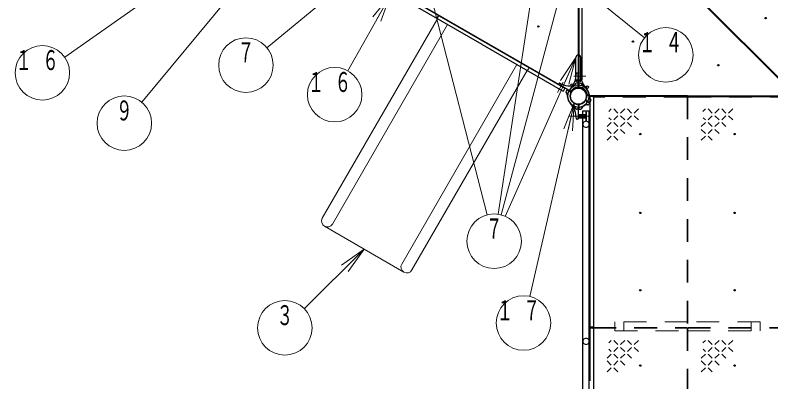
# Model space of a CAD drawing. Units: millimetres on the paper, scale 1:50. Extents: x -385 to 0, y -594 to 267.
# Drawn here: x -279.5 to -196.4, y 109.8 to 150.2 of the extents above; entities that cross this region are included whole.
import ezdxf
from ezdxf.enums import TextEntityAlignment as Align

# ---------------------------------------------------------------- set-up
doc = ezdxf.new("R2010")
doc.units = ezdxf.units.MM
for name, pattern in [('USER1', [4.5, 2.5, -2]), ('USER2', [6, 3, -1, 1, -1]), ('USER3', [8, 3, -1, 1, -1, 1, -1])]:
    doc.linetypes.add(name, pattern=pattern)
doc.layers.add('1_50', color=2, linetype='Continuous', lineweight=25)
doc.styles.add('ＭＳ ゴシック', font='')
doc.styles.get('ＭＳ ゴシック').set_extended_font_data('MS Gothic')

msp = doc.modelspace()

# ---------------------------------------------------------------- linework, layer by layer
at = {"layer": '1_50', "color": 4}
for p, q in [((-217.564, 164.207), (-217.564, 142.392)), ((-218.465, 141.871), (-237.358, 152.779)), ((-205.534, 141.269), (-215.884, 141.269)), ((-215.884, 141.269), (-215.884, 115.829)), ((-205.534, 141.269), (-195.184, 141.269)), ((-215.884, 115.769), (-215.884, 90.329))]:
    msp.add_line(p, q, dxfattribs=at)
at = {"layer": '1_50', "color": 131}
for p, q in [((-194.289, 142.012), (-216.822, 164.544)), ((-194.247, 142.054), (-216.779, 164.587)), ((-217.504, 153.299), (-217.504, 142.392)), ((-205.534, 141.329), (-216.442, 141.329)), ((-205.534, 141.329), (-194.627, 141.329)), ((-217.032, 88.899), (-217.032, 139.689)), ((-217.032, 139.689), (-216.352, 139.689)), ((-216.352, 88.899), (-216.352, 139.689))]:
    msp.add_line(p, q, dxfattribs=at)
at = {"layer": '1_50', "color": 7, "lineweight": 13}
for p, q in [((-221.086, 162.952), (-226.36, 128.29)), ((-217.277, 161.049), (-226.038, 128.223)), ((-238.606, 157.549), (-251.817, 146.628)), ((-234.51, 155.202), (-227.56, 128.229)), ((-263.216, 153.232), (-274.08, 145.595)), ((-217.154, 153.299), (-210.255, 147.725)), ((-255.419, 152.919), (-265.603, 140.632)), ((-238.252, 152.402), (-242.898, 144.08)), ((-240.151, 150.026), (-238.252, 152.402)), ((-238.252, 152.402), (-239.714, 149.782)), ((-238.252, 152.402), (-239.278, 149.539)), ((-233.053, 149.82), (-245.728, 127.866)), ((-233.053, 149.82), (-223.18, 144.12)), ((-231.927, 149.17), (-244.602, 127.216)), ((-224.306, 144.77), (-236.981, 122.816)), ((-217.821, 145.549), (-225.593, 128.066)), ((-219.497, 143.011), (-217.821, 145.549)), ((-217.821, 145.549), (-219.04, 142.808)), ((-217.821, 145.549), (-218.583, 142.605)), ((-223.18, 144.12), (-235.855, 122.166)), ((-217.984, 140.52), (-222.899, 119.247)), ((-219.147, 137.709), (-217.984, 140.52)), ((-217.984, 140.52), (-218.66, 137.597)), ((-217.984, 140.52), (-218.172, 137.484)), ((-214.203, 139.622), (-213.936, 139.889)), ((-213.186, 139.439), (-213.636, 139.889)), ((-212.886, 139.439), (-212.436, 139.889)), ((-211.686, 139.439), (-212.136, 139.889)), ((-211.386, 139.439), (-210.936, 139.889)), ((-203.823, 139.622), (-203.556, 139.889)), ((-202.806, 139.439), (-203.256, 139.889)), ((-202.506, 139.439), (-202.056, 139.889)), ((-201.306, 139.439), (-201.756, 139.889)), ((-201.006, 139.439), (-200.556, 139.889)), ((-213.936, 138.689), (-214.175, 138.929)), ((-213.636, 138.689), (-213.186, 139.139)), ((-212.436, 138.689), (-212.886, 139.139)), ((-212.136, 138.689), (-211.686, 139.139)), ((-210.936, 138.689), (-211.386, 139.139)), ((-203.556, 138.689), (-203.795, 138.929)), ((-203.256, 138.689), (-202.806, 139.139)), ((-202.056, 138.689), (-202.506, 139.139)), ((-201.756, 138.689), (-201.306, 139.139)), ((-200.556, 138.689), (-201.006, 139.139)), ((-214.386, 137.939), (-213.936, 138.389)), ((-213.186, 137.939), (-213.636, 138.389)), ((-212.886, 137.939), (-212.436, 138.389)), ((-211.686, 137.939), (-212.136, 138.389)), ((-204.006, 137.939), (-203.556, 138.389)), ((-202.806, 137.939), (-203.256, 138.389)), ((-202.506, 137.939), (-202.056, 138.389)), ((-201.306, 137.939), (-201.756, 138.389)), ((-213.936, 137.189), (-214.386, 137.639)), ((-213.636, 137.189), (-213.186, 137.639)), ((-212.436, 137.189), (-212.886, 137.639)), ((-203.556, 137.189), (-204.006, 137.639)), ((-203.256, 137.189), (-202.806, 137.639)), ((-202.056, 137.189), (-202.506, 137.639)), ((-214.386, 136.439), (-213.936, 136.889)), ((-213.186, 136.439), (-213.636, 136.889)), ((-204.006, 136.439), (-203.556, 136.889)), ((-202.806, 136.439), (-203.256, 136.889)), ((-241.117, 124.454), (-245.49, 126.979)), ((-245.447, 126.954), (-245.368, 126.908)), ((-241.117, 124.454), (-247.719, 117.898)), ((-243.598, 122.695), (-241.117, 124.454)), ((-241.117, 124.454), (-243.245, 122.34)), ((-241.117, 124.454), (-242.893, 121.985)), ((-241.117, 124.454), (-236.743, 121.929)), ((-236.786, 121.954), (-236.865, 121.999)), ((-214.203, 114.122), (-213.936, 114.389)), ((-213.186, 113.939), (-213.636, 114.389)), ((-212.886, 113.939), (-212.436, 114.389)), ((-211.686, 113.939), (-212.136, 114.389)), ((-211.386, 113.939), (-210.936, 114.389)), ((-203.823, 114.122), (-203.556, 114.389)), ((-202.806, 113.939), (-203.256, 114.389)), ((-202.506, 113.939), (-202.056, 114.389)), ((-201.306, 113.939), (-201.756, 114.389)), ((-201.006, 113.939), (-200.556, 114.389)), ((-213.936, 113.189), (-214.175, 113.429)), ((-213.636, 113.189), (-213.186, 113.639)), ((-212.436, 113.189), (-212.886, 113.639)), ((-212.136, 113.189), (-211.686, 113.639)), ((-210.936, 113.189), (-211.386, 113.639)), ((-203.556, 113.189), (-203.795, 113.429)), ((-203.256, 113.189), (-202.806, 113.639)), ((-202.056, 113.189), (-202.506, 113.639)), ((-201.756, 113.189), (-201.306, 113.639)), ((-200.556, 113.189), (-201.006, 113.639)), ((-214.386, 112.439), (-213.936, 112.889)), ((-213.186, 112.439), (-213.636, 112.889)), ((-212.886, 112.439), (-212.436, 112.889)), ((-211.686, 112.439), (-212.136, 112.889)), ((-204.006, 112.439), (-203.556, 112.889)), ((-202.806, 112.439), (-203.256, 112.889)), ((-202.506, 112.439), (-202.056, 112.889)), ((-201.306, 112.439), (-201.756, 112.889)), ((-213.936, 111.689), (-214.386, 112.139)), ((-213.636, 111.689), (-213.186, 112.139)), ((-212.436, 111.689), (-212.886, 112.139)), ((-203.556, 111.689), (-204.006, 112.139)), ((-203.256, 111.689), (-202.806, 112.139)), ((-202.056, 111.689), (-202.506, 112.139)), ((-214.386, 110.939), (-213.936, 111.389)), ((-213.186, 110.939), (-213.636, 111.389)), ((-204.006, 110.939), (-203.556, 111.389)), ((-202.806, 110.939), (-203.256, 111.389))]:
    msp.add_line(p, q, dxfattribs=at)
at = {"layer": '1_50', "color": 7}
for p, q in [((-217.534, 153.299), (-217.534, 143.099)), ((-217.154, 153.299), (-217.154, 143.099)), ((-227.927, 147.299), (-236.76, 152.399)), ((-228.117, 146.97), (-236.95, 152.07)), ((-233.066, 149.897), (-232.936, 150.122)), ((-232.854, 150.144), (-222.999, 144.454)), ((-227.927, 147.299), (-219.093, 142.199)), ((-228.117, 146.97), (-219.283, 141.87)), ((-217.821, 143.049), (-217.821, 145.549)), ((-217.277, 143.049), (-217.277, 145.549)), ((-223.107, 144.147), (-222.977, 144.372)), ((-217.277, 143.049), (-217.821, 143.049)), ((-217.254, 142.999), (-217.434, 142.999)), ((-219.146, 141.907), (-219.056, 142.063)), ((-218.717, 141.499), (-218.721, 141.499)), ((-216.351, 141.499), (-216.348, 141.499)), ((-216.351, 141.499), (-216.348, 141.499)), ((-218.717, 141.099), (-218.721, 141.099)), ((-216.351, 141.099), (-216.348, 141.099)), ((-216.351, 141.099), (-216.348, 141.099)), ((-218.299, 140.375), (-218.301, 140.372)), ((-217.953, 140.175), (-217.954, 140.172)), ((-217.546, 139.296), (-217.564, 139.264)), ((-217.564, 139.264), (-217.564, 138.934)), ((-217.546, 138.903), (-217.564, 138.934)), ((-217.546, 139.296), (-216.782, 139.296)), ((-217.546, 139.197), (-216.782, 139.197)), ((-217.546, 139.001), (-216.782, 139.001)), ((-216.782, 139.296), (-216.764, 139.264)), ((-216.782, 138.903), (-216.764, 138.934)), ((-216.764, 139.309), (-216.724, 139.309)), ((-216.764, 138.889), (-216.764, 139.309)), ((-216.764, 139.264), (-216.764, 138.934)), ((-216.724, 138.889), (-216.724, 139.309)), ((-217.546, 138.903), (-216.782, 138.903)), ((-216.724, 138.889), (-216.764, 138.889))]:
    msp.add_line(p, q, dxfattribs=at)
at = {"layer": '1_50', "color": 7, "linetype": 'USER2', "lineweight": 13}
for p, q in [((-218.022, 143.499), (-216.719, 143.499)), ((-216.992, 143.499), (-218.016, 143.499)), ((-219.196, 142.821), (-219.847, 141.693)), ((-218.625, 139.099), (-216.443, 139.099))]:
    msp.add_line(p, q, dxfattribs=at)
at = {"layer": '1_50'}
for p, q in [((-217.606, 143.848), (-217.711, 143.843)), ((-217.564, 142.237), (-217.564, 143.808)), ((-219.706, 142.636), (-219.648, 142.724)), ((-218.331, 141.794), (-219.692, 142.58)), ((-217.821, 142.999), (-217.821, 143.049)), ((-217.277, 143.049), (-217.821, 143.049)), ((-217.337, 142.939), (-217.761, 142.939)), ((-217.606, 142.748), (-217.751, 142.743)), ((-217.606, 142.748), (-217.751, 142.743)), ((-217.564, 142.237), (-217.564, 142.708)), ((-217.564, 142.237), (-217.564, 142.708)), ((-217.504, 142.237), (-217.504, 142.939)), ((-217.504, 142.237), (-217.504, 142.708)), ((-217.504, 142.237), (-217.504, 142.708)), ((-217.463, 142.748), (-217.317, 142.743)), ((-217.463, 142.748), (-217.306, 142.742)), ((-217.277, 142.999), (-217.277, 143.049)), ((-218.824, 141.962), (-218.893, 141.833)), ((-218.361, 141.742), (-218.769, 141.978)), ((-216.737, 140.805), (-216.329, 140.569)), ((-216.707, 140.857), (-216.299, 140.621)), ((-216.244, 140.637), (-216.176, 140.765)), ((-217.606, 139.851), (-217.763, 139.856)), ((-217.606, 139.851), (-217.751, 139.856)), ((-217.564, 140.362), (-217.564, 139.891)), ((-217.564, 140.362), (-217.564, 139.891)), ((-217.564, 140.362), (-217.564, 138.79)), ((-217.504, 140.362), (-217.504, 139.891)), ((-217.504, 140.362), (-217.504, 139.891)), ((-217.504, 140.362), (-217.504, 139.891)), ((-217.463, 139.851), (-217.317, 139.856)), ((-217.463, 139.851), (-217.306, 139.856)), ((-217.463, 139.851), (-217.317, 139.856)), ((-216.315, 140.513), (-216.399, 140.38)), ((-217.606, 138.75), (-217.711, 138.756))]:
    msp.add_line(p, q, dxfattribs=at)
at = {"layer": '1_50', "linetype": 'USER1', "lineweight": 13}
for p, q in [((-217.504, 142.939), (-217.504, 143.808)), ((-217.462, 143.848), (-217.357, 143.843))]:
    msp.add_line(p, q, dxfattribs=at)
at = {"layer": '1_50', "color": 20}
for p, q in [((-216.264, 141.189), (-216.264, 109.949)), ((-215.944, 141.249), (-216.204, 141.249)), ((-215.944, 115.849), (-216.204, 115.849)), ((-215.944, 115.749), (-216.204, 115.749))]:
    msp.add_line(p, q, dxfattribs=at)
at = {"layer": '1_50', "color": 4, "linetype": 'USER1', "lineweight": 13}
for p, q in [((-205.628, 141.205), (-215.82, 141.205)), ((-205.564, 141.269), (-205.564, 115.829)), ((-205.504, 141.269), (-205.504, 115.829)), ((-205.44, 141.205), (-195.248, 141.205)), ((-215.884, 115.829), (-205.564, 115.829)), ((-215.884, 115.769), (-205.564, 115.769)), ((-205.564, 115.769), (-205.564, 90.329)), ((-205.504, 115.829), (-195.184, 115.829)), ((-205.504, 115.769), (-205.504, 90.329)), ((-205.504, 115.769), (-195.184, 115.769))]:
    msp.add_line(p, q, dxfattribs=at)
at = {"layer": '1_50', "color": 7, "linetype": 'USER1', "lineweight": 13}
for p, q in [((-217.564, 139.199), (-216.764, 139.199)), ((-217.564, 138.999), (-216.764, 138.999)), ((-213.534, 116.453), (-213.534, 115.453)), ((-205.534, 116.453), (-213.534, 116.453)), ((-212.534, 115.453), (-212.534, 116.453)), ((-197.534, 116.453), (-205.534, 116.453)), ((-198.534, 116.453), (-198.534, 115.453)), ((-197.534, 115.453), (-197.534, 116.453)), ((-213.534, 115.453), (-205.534, 115.453)), ((-205.534, 115.453), (-197.534, 115.453))]:
    msp.add_line(p, q, dxfattribs=at)
at = {"layer": '1_50', "color": 131, "linetype": 'USER1', "lineweight": 13}
for p, q in [((-216.724, 139.549), (-216.724, 138.539)), ((-216.66, 139.549), (-216.724, 139.549)), ((-216.66, 139.549), (-216.66, 138.539)), ((-216.66, 138.539), (-216.724, 138.539))]:
    msp.add_line(p, q, dxfattribs=at)
at = {"layer": '1_50', "color": 131}
for centre, radius in [((-196.934, 149.899), 0.075), ((-211.534, 147.299), 0.075), ((-202.134, 144.699), 0.075), ((-216.544, 142.289), 0.13)]:
    msp.add_circle(centre, radius, dxfattribs=at)
at = {"layer": '1_50', "color": 4}
for centre, radius in [((-221.962, 148.969), 0.075), ((-218.234, 142.512), 0.13)]:
    msp.add_circle(centre, radius, dxfattribs=at)
at = {"layer": '1_50', "color": 7, "lineweight": 13}
for centre in [(-207.921, 145.84), (-254.13, 144.717), (-276.535, 143.87), (-244.36, 141.46), (-267.517, 138.322), (-226.811, 125.324), (-223.574, 116.324), (-249.848, 115.785)]:
    msp.add_circle(centre, 3, dxfattribs=at)
at = {"layer": '1_50', "color": 7}
for centre, radius in [((-216.544, 142.289), 0.13), ((-217.534, 141.299), 0.891), ((-217.534, 141.299), 0.891), ((-210.724, 137.129), 0.075), ((-200.344, 137.129), 0.075), ((-210.724, 128.447), 0.075), ((-200.344, 128.447), 0.075), ((-210.724, 119.927), 0.075), ((-200.344, 119.927), 0.075), ((-210.724, 111.629), 0.075), ((-200.344, 111.629), 0.075)]:
    msp.add_circle(centre, radius, dxfattribs=at)
at = {"layer": '1_50', "color": 150, "linetype": 'USER3', "lineweight": 13}
msp.add_circle((-217.534, 141.299), 0.891, dxfattribs=at)
at = {"layer": '1_50', "color": 131, "linetype": 'USER1', "lineweight": 13}
for centre in [(-216.692, 138.199), (-216.692, 114.299)]:
    msp.add_circle(centre, 0.34, dxfattribs=at)
at = {"layer": '1_50', "color": 7}
for centre, radius, start, end in [((-233.014, 149.867), 0.06, 150, 240), ((-232.884, 150.092), 0.06, 60, 150), ((-217.549, 145.549), 0.272, 0, 180), ((-223.159, 144.177), 0.06, 240, 330), ((-223.029, 144.402), 0.06, 330, 60), ((-217.434, 143.099), 0.1, 180, 270), ((-217.254, 143.099), 0.1, 270, 0), ((-219.233, 141.957), 0.1, 240, 330), ((-219.143, 142.113), 0.1, 330, 60), ((-217.534, 141.299), 1.22, 171.37307, 180), ((-218.721, 141.479), 0.02, 90, 171.37307), ((-216.348, 141.479), 0.02, 8.62693, 90), ((-216.348, 141.479), 0.02, 8.62693, 90), ((-217.534, 141.299), 1.22, 0, 8.62693), ((-217.534, 141.299), 1.22, 0, 8.62693), ((-217.534, 141.299), 1.22, 180, 188.62693), ((-218.721, 141.119), 0.02, 188.62693, 270), ((-216.348, 141.119), 0.02, 270, 351.37307), ((-216.348, 141.119), 0.02, 270, 351.37307), ((-217.534, 141.299), 1.22, 351.37307, 0), ((-217.534, 141.299), 1.22, 351.37307, 0), ((-218.283, 140.362), 0.02, 150, 231.37307), ((-217.534, 141.299), 1.22, 231.37307, 240), ((-217.534, 141.299), 1.22, 240, 248.62693), ((-217.972, 140.182), 0.02, 248.62693, 330), ((-217.237, 139.099), 0.325, 162.41211, 197.58789), ((-217.474, 139.246), 0.0869, 145.61587, 214.38413), ((-217.474, 138.952), 0.0869, 145.61587, 214.38413), ((-216.854, 139.246), 0.0869, 325.61586, 34.38414), ((-217.092, 139.099), 0.325, 342.41211, 17.58789), ((-216.854, 138.952), 0.0869, 325.61586, 34.38414)]:
    msp.add_arc(centre, radius, start, end, dxfattribs=at)
at = {"layer": '1_50'}
for centre, radius, start, end in [((-220.349, 143.853), 2.6, 317.78276, 358.91585), ((-217.709, 143.803), 0.04, 93, 178.91585), ((-217.604, 143.808), 0.04, 0, 93), ((-214.72, 143.853), 2.6, 190.39959, 222.21724), ((-219.672, 142.614), 0.04, 147, 240), ((-219.615, 142.702), 0.04, 61.08415, 147), ((-218.338, 145.013), 2.6, 241.08415, 282.21724), ((-217.534, 141.299), 1.2, 122.72719, 180), ((-217.534, 141.299), 1.2, 122.72719, 180), ((-218.724, 143.15), 1, 302.72719, 332.54116), ((-218.724, 143.15), 1, 302.72719, 332.54116), ((-217.748, 142.643), 0.1, 92, 152.54116), ((-217.748, 142.643), 0.1, 92, 152.54116), ((-217.748, 142.643), 0.1, 92, 152.54116), ((-217.761, 142.999), 0.06, 180, 270), ((-217.534, 141.299), 1.2, 60, 102.21724), ((-217.604, 142.708), 0.04, 0, 92), ((-217.604, 142.708), 0.04, 0, 92), ((-217.464, 142.708), 0.04, 88, 180), ((-217.464, 142.708), 0.04, 88, 180), ((-217.337, 142.999), 0.06, 270, 0), ((-217.321, 142.643), 0.1, 27.45884, 88), ((-217.321, 142.643), 0.1, 27.45884, 88), ((-216.345, 143.15), 1, 207.45884, 237.27281), ((-216.345, 143.15), 1, 207.45884, 237.27281), ((-217.534, 141.299), 1.2, 2.72719, 60), ((-217.534, 141.299), 1.2, 0, 57.2728), ((-217.534, 141.299), 1.2, 0, 57.2728), ((-218.804, 141.786), 0.1, 152, 212.54116), ((-219.732, 141.195), 1, 2.72719, 32.54116), ((-218.789, 141.943), 0.04, 60, 152), ((-217.534, 141.299), 1.2, 137.78276, 180), ((-217.534, 141.299), 0.9, 94.27066, 180), ((-217.534, 141.299), 0.9, 94.27066, 180), ((-217.534, 141.299), 0.9, 94.27066, 180), ((-217.534, 141.299), 0.9, 154.27066, 240), ((-218.381, 141.707), 0.04, 334.27066, 60), ((-218.311, 141.829), 0.04, 240, 325.72934), ((-217.534, 141.299), 0.9, 60, 145.72934), ((-217.604, 142.237), 0.04, 274.27066, 0), ((-217.604, 142.237), 0.04, 274.27066, 0), ((-217.604, 142.237), 0.04, 274.27066, 0), ((-217.464, 142.237), 0.04, 180, 265.72934), ((-217.464, 142.237), 0.04, 180, 265.72934), ((-217.464, 142.237), 0.04, 180, 265.72934), ((-217.534, 141.299), 0.9, 0, 85.72934), ((-217.534, 141.299), 0.9, 0, 85.72934), ((-217.534, 141.299), 0.9, 0, 85.72934), ((-217.534, 141.299), 0.9, 334.27066, 60), ((-217.534, 141.299), 1.2, 0, 42.21724), ((-217.534, 141.299), 1.2, 180, 237.27281), ((-217.534, 141.299), 1.2, 180, 237.27281), ((-217.534, 141.299), 1.2, 180, 222.21724), ((-217.534, 141.299), 1.2, 182.72719, 240), ((-217.534, 141.299), 0.9, 180, 265.72934), ((-217.534, 141.299), 0.9, 180, 265.72934), ((-217.534, 141.299), 0.9, 180, 265.72934), ((-217.534, 141.299), 0.9, 240, 325.72934), ((-217.534, 141.299), 0.9, 274.27066, 0), ((-217.534, 141.299), 0.9, 274.27066, 0), ((-217.534, 141.299), 0.9, 274.27066, 0), ((-217.534, 141.299), 1.2, 302.72719, 0), ((-217.534, 141.299), 1.2, 302.72719, 0), ((-217.534, 141.299), 1.2, 302.72719, 0), ((-216.757, 140.77), 0.04, 60, 145.72934), ((-216.687, 140.891), 0.04, 154.27066, 240), ((-215.337, 141.404), 1, 182.72719, 212.54116), ((-216.279, 140.656), 0.04, 240, 332), ((-216.264, 140.812), 0.1, 332, 32.54116), ((-216.264, 140.812), 0.1, 332, 32.54116), ((-220.349, 138.746), 2.6, 1.08415, 42.21724), ((-218.724, 139.449), 1, 27.45884, 57.2728), ((-218.724, 139.449), 1, 27.45884, 57.2728), ((-217.534, 141.299), 1.2, 240, 297.27281), ((-217.748, 139.956), 0.1, 207.45884, 268), ((-217.748, 139.956), 0.1, 207.45884, 268), ((-217.748, 139.956), 0.1, 207.45884, 268), ((-217.604, 139.891), 0.04, 268, 0), ((-217.604, 139.891), 0.04, 268, 0), ((-217.604, 140.362), 0.04, 0, 85.72934), ((-217.604, 140.362), 0.04, 0, 85.72934), ((-217.604, 140.362), 0.04, 0, 85.72934), ((-217.464, 140.362), 0.04, 94.27066, 180), ((-217.464, 140.362), 0.04, 94.27066, 180), ((-217.464, 140.362), 0.04, 94.27066, 180), ((-217.464, 139.891), 0.04, 180, 272), ((-217.464, 139.891), 0.04, 180, 272), ((-217.464, 139.891), 0.04, 180, 272), ((-217.321, 139.956), 0.1, 272, 332.54116), ((-217.321, 139.956), 0.1, 272, 332.54116), ((-217.321, 139.956), 0.1, 272, 332.54116), ((-217.321, 139.956), 0.1, 272, 332.54116), ((-216.345, 139.449), 1, 122.72719, 152.54116), ((-216.345, 139.449), 1, 122.72719, 152.54116), ((-216.345, 139.449), 1, 122.72719, 152.54116), ((-216.526, 139.344), 1, 87.45884, 117.27281), ((-216.477, 140.443), 0.1, 267.45884, 328), ((-216.349, 140.534), 0.04, 328, 60), ((-217.709, 138.796), 0.04, 181.08415, 267), ((-217.604, 138.79), 0.04, 267, 0)]:
    msp.add_arc(centre, radius, start, end, dxfattribs=at)
at = {"layer": '1_50', "linetype": 'USER1', "lineweight": 13}
for centre, radius, start, end in [((-217.464, 143.808), 0.04, 87, 180), ((-217.359, 143.803), 0.04, 1.08415, 87), ((-214.72, 143.853), 2.6, 181.08415, 190.39959)]:
    msp.add_arc(centre, radius, start, end, dxfattribs=at)
at = {"layer": '1_50', "color": 4}
for centre, radius, start, end in [((-217.534, 141.299), 1, 96.78718, 143.21282), ((-217.664, 142.392), 0.1, 276.78718, 0), ((-218.415, 141.958), 0.1, 240, 323.21282)]:
    msp.add_arc(centre, radius, start, end, dxfattribs=at)
at = {"layer": '1_50', "color": 131}
for centre, radius, start, end in [((-217.404, 142.392), 0.1, 180, 263.21282), ((-217.534, 141.299), 1, 6.78718, 83.21282), ((-216.442, 141.429), 0.1, 186.78718, 270)]:
    msp.add_arc(centre, radius, start, end, dxfattribs=at)
at = {"layer": '1_50', "color": 20}
for centre, start, end in [((-216.204, 141.189), 90, 180), ((-215.944, 141.189), 0, 90), ((-216.204, 115.909), 180, 270), ((-216.204, 115.689), 90, 180), ((-215.944, 115.909), 270, 0), ((-215.944, 115.689), 0, 90)]:
    msp.add_arc(centre, 0.06, start, end, dxfattribs=at)
at = {"layer": '1_50', "color": 7, "lineweight": 13}
for centre in [(-245.165, 127.541), (-236.418, 122.491)]:
    msp.add_arc(centre, 0.65, 150, 330, dxfattribs=at)

# ---------------------------------------------------------------- texts
at = {"layer": '1_50', "color": 7, "style": 'ＭＳ ゴシック', "width": 0.6}
for s, p in [('７', (-254.13, 147.217)), ('９', (-267.517, 140.822)), ('７', (-226.811, 127.824)), ('３', (-249.848, 118.285))]:
    msp.add_text(s, height=2.199, dxfattribs=at).set_placement(p, align=Align.TOP_CENTER)
at = {"layer": '1_50', "color": 7, "char_height": 2.199, "attachment_point": 2, "style": 'ＭＳ ゴシック'}
for s, insert in [('\\T1.64;\\W0.6;１４', (-207.921, 148.34)), ('\\T1.64;\\W0.6;１６', (-276.535, 146.37)), ('\\T1.64;\\W0.6;１６', (-244.36, 143.96)), ('\\T1.64;\\W0.6;１７', (-223.574, 118.824))]:
    msp.add_mtext(s, dxfattribs=dict(at, insert=insert))

doc.saveas('drawing.dxf')
